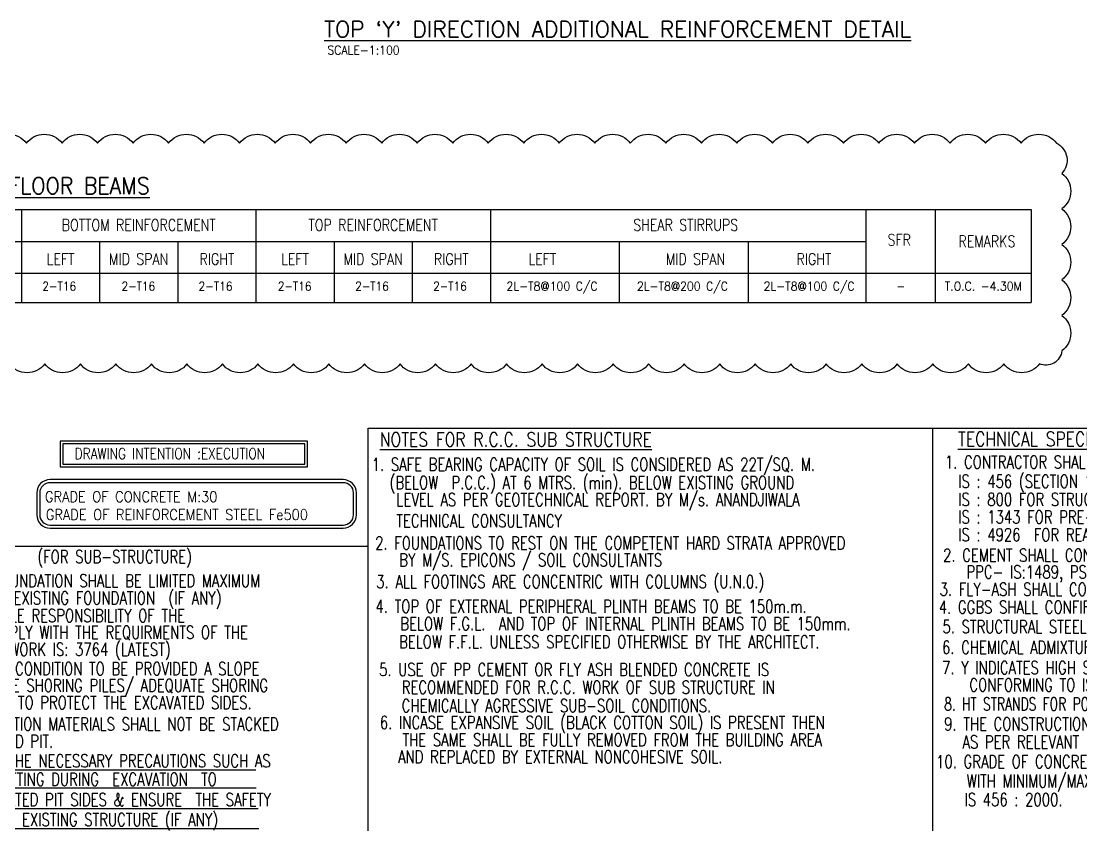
# Model space of a CAD drawing. Extents: x 493682 to 1244665, y -124941 to -2846.
# Drawn here: x 581982 to 611813, y -82122 to -59326 of the extents above; entities that cross this region are included whole.
import ezdxf
from ezdxf.enums import TextEntityAlignment as Align

# ---------------------------------------------------------------- set-up
doc = ezdxf.new("R2010")
doc.units = 0
doc.header["$MEASUREMENT"] = 0
for name, color, linetype in [('04 NORMAL TEXT', 2, 'Continuous'), ('07 BEAM TEXT SCH.', 2, 'Continuous'), ('13 SUB TITLE', 3, 'Continuous'), ('15 TITLE (MAIN TEXT)', 6, 'Continuous'), ('22 FRAME', 6, 'Continuous'), ('22 TABLE FRAME', 5, 'Continuous'), ('32 FRAME', 6, 'Continuous'), ('sheet', 1, 'Continuous'), ('SUB TITLE', 3, 'Continuous'), ('TABLE FRAME', 5, 'Continuous'), ('TEXT', 4, 'Continuous'), ('TITLE', 6, 'Continuous')]:
    doc.layers.add(name, color=color, linetype=linetype)
doc.styles.add('ROMANS', font='simplex.shx')

# ---------------------------------------------------------------- blocks, each defined once
blk = doc.blocks.new('N16')
at = {"layer": 'TABLE FRAME'}
for p, q in [((1153.79, 751.69), (1240.2, 751.69)), ((1153.88, 748.21), (1240.29, 748.21)), ((1154.26, 744.21), (1240.67, 744.21)), ((1154.4, 740.31), (1240.81, 740.31))]:
    blk.add_line(p, q, dxfattribs=at)
at = {"layer": 'SUB TITLE', "style": 'ROMANS', "width": 0.8}
blk.add_text('%%UEXCAVATION SAFETY NOTES', height=2.75, dxfattribs=at).set_placement((1150.27, 791.48))
at = {"layer": 'TEXT', "style": 'ROMANS', "width": 0.75}
for s, p in [(' (FOR SUB-STRUCTURE)', (1196.67, 791.67)), ('1. DEPTH OF EXCAVATION FOR FOUNDATION SHALL BE LIMITED MAXIMUM', (1149.91, 787)), (' UPTO THE DEPTH OF NEAREST EXISTING FOUNDATION  (IF ANY)', (1152.5, 783.68)), ('2. EXCAVATION SAFETY IS THE SOLE RESPONSIBILITY OF THE ', (1150.19, 780.27)), ('CONTRACTOR WHO SHALL COMPLY WITH THE REQUIRMENTS OF THE ', (1154.22, 777.01)), ('SAFETY CODE OF EXCAVATION WORK IS: 3764 (LATEST)', (1154.14, 773.72)), ('3. EXCAVATED SIDES UNDER DRY. CONDITION TO BE PROVIDED A SLOPE ', (1150.01, 769.98, -1002.91)), (' WITH MINIMUM 1V:1.5H OR ELSE SHORING PILES/ ADEQUATE SHORING ', (1152.75, 766.75, -1002.91)), ('STRUTTING MUST BE PROVIDED TO PROTECT THE EXCAVATED SIDES.', (1154.08, 763.44, -1002.91)), ('4. EXCAVATED SOIL OR CONSTRUCTION MATERIALS SHALL NOT BE STACKED ', (1149.97, 759.28, -1002.91)), ('NEAR THE EDGES OF EXCAVATED PIT.', (1154.25, 755.96, -1002.91)), ('5. CONTRACTOR SHALL TAKE ALL THE NECESSARY PRECAUTIONS SUCH AS', (1149.71, 752.17)), (' PROVIDING SHORING AND STRUTTING DURING  EXCAVATION  TO ', (1152.33, 748.61)), ('PREVENT COLLAPSE OF EXCAVATED PIT SIDES & ENSURE  THE SAFETY', (1154.03, 744.67)), (' AND PROTECTION OF ADJOINING EXISTING STRUCTURE (IF ANY)', (1152.63, 740.8))]:
    blk.add_text(s, height=2.5, dxfattribs=at).set_placement(p)
blk = doc.blocks.new('A$C53E097422', base_point=(1066.54, 795.59))
at = {"layer": '32 FRAME', "color": 3, "style": 'ROMANS', "width": 0.8}
blk.add_text('%%uTECHNICAL SPECIFICATIONS', height=2.75, dxfattribs=at).set_placement((1070.6, 869.4, 0.5))
at = {"layer": '32 FRAME', "color": 4, "style": 'ROMANS'}
for s, width, p in [('1. CONTRACTOR SHALL COMPLY WITH ALL THE REQUIREMENTS OF ', 0.75, (1068.07, 865.06, 0.5)), ('  IS : 456 (SECTION 1 AND 2) FOR R.C.C. AND P.C.C. WORKS ', 0.75, (1068.07, 861.35, 0.5)), ('  IS : 800 FOR STRUCTURAL STEEL WORK', 0.75, (1068.07, 857.84, 0.5)), ('  IS : 1343 FOR PRE-STRESSED CONCRETE WORK', 0.75, (1068.07, 854.44, 0.5)), ('  IS : 4926  FOR READY MIXED CONCRETE.', 0.75, (1068.07, 851, 0.5)), ('2. CEMENT SHALL CONFIRM TO OPC - IS : 8112 /IS 12269,', 0.75, (1067.71, 847.06, 0.5)), ('PPC- IS:1489, PSC- IS:455, SRC- IS : 12330', 0.75, (1072.22, 843.82, 0.5)), (' 3. FLY-ASH SHALL CONFIRM TO IS : 3812.', 0.75, (1065.76, 840.46, 0.5)), (' 4. GGBS SHALL CONFIRM TO IS 12089.', 0.75, (1065.6, 837.01, 0.5)), ('5. STRUCTURAL STEEL SHALL CONFIRM TO IS 2062 (GRADE-A)', 0.75, (1067.6, 833.21, 0.5)), ('6. CHEMICAL ADMIXTURES SHALL CONFIRM TO IS : 9103', 0.75, (1067.51, 829.21, 0.5)), ('7. Y INDICATES HIGH STRENGTH DEFORMED STEEL REINFORCEMENT BARS', 0.75, (1067.52, 825.3, 0.5)), ('CONFORMING TO IS : 1786 ', 0.75, (1072.8, 821.96, 0.5)), ('8. HT STRANDS FOR POST TENSIONING WORK SHALL COMPLY WITH IS : 14268.', 0.7, (1067.92, 818.28, 0.5)), ('9. THE CONSTRUCTION MATERIAL SHALL BE STRICTLY TESTED', 0.75, (1067.92, 814.41, 0.5)), (' AS PER RELEVANT B.I.S. CODES BEFORE USE.', 0.75, (1070.18, 810.94, 0.5)), ('10. GRADE OF CONCRETE FOR R.C.C. SHALL BE AS SPECIFIED BY US ', 0.75, (1066.36, 807.11, 0.5)), ('WITH MINIMUM/MAXIMUN CEMENT CONTENTS AND W/C RATIO AS PER   ', 0.75, (1072.29, 803.37, 0.5)), ('  IS 456 : 2000.', 0.75, (1069.28, 799.78, 0.5))]:
    blk.add_text(s, height=2.5, dxfattribs=dict(at, width=width)).set_placement(p)
blk = doc.blocks.new('N15')
at = {"layer": '22 FRAME', "color": 3, "style": 'ROMANS', "width": 0.8}
blk.add_text('%%uNOTES FOR R.C.C. SUB STRUCTURE', height=2.75, dxfattribs=at).set_placement((1179.24, 869.07))
at = {"layer": '22 FRAME', "color": 4, "style": 'ROMANS', "width": 0.75}
for s, p in [('1. SAFE BEARING CAPACITY OF SOIL IS CONSIDERED AS 22T/SQ. M. ', (1177.68, 864.37)), ('   (BELOW  P.C.C.) AT 6 MTRS. (min). BELOW EXISTING GROUND ', (1176.94, 860.86)), ('LEVEL AS PER GEOTECHNICAL REPORT. BY M/s. ANANDJIWALA', (1182.44, 857.57)), ('TECHNICAL CONSULTANCY', (1182.44, 853.46)), ('2. FOUNDATIONS TO REST ON THE COMPETENT HARD STRATA APPROVED ', (1178.35, 849.15)), ('BY M/S. EPICONS / SOIL CONSULTANTS', (1183, 845.9)), ('3. ALL FOOTINGS ARE CONCENTRIC WITH COLUMNS (U.N.0.)', (1178.55, 841.68)), ('4. TOP OF EXTERNAL PERIPHERAL PLINTH BEAMS TO BE 150m.m.', (1178.41, 836.91)), ('BELOW F.G.L.  AND TOP OF INTERNAL PLINTH BEAMS TO BE 150mm.', (1183.21, 833.56)), ('BELOW F.F.L. UNLESS SPECIFIED OTHERWISE BY THE ARCHITECT.', (1182.97, 830.04)), ('5. USE OF PP CEMENT OR FLY ASH BLENDED CONCRETE IS ', (1179.1, 824.69)), ('RECOMMENDED FOR R.C.C. WORK OF SUB STRUCTURE IN ', (1183.49, 821.26)), ('CHEMICALLY AGRESSIVE SUB-SOIL CONDITIONS.', (1183.49, 817.7)), ('6. INCASE EXPANSIVE SOIL (BLACK COTTON SOIL) IS PRESENT THEN', (1179.26, 814.44)), ('THE SAME SHALL BE FULLY REMOVED FROM THE BUILDING AREA  ', (1183.63, 811.09)), (' AND REPLACED BY EXTERNAL NONCOHESIVE SOIL.', (1181.48, 807.8))]:
    blk.add_text(s, height=2.5, dxfattribs=at).set_placement(p)
blk = doc.blocks.new('zw$D82E')
at = {"layer": '22 TABLE FRAME', "color": 5, "linetype": 'Continuous'}
for p, q in [((7976, 0), (7976, -2625)), ((14576, 0), (14576, -2625)), ((21176, 0), (21176, -2625)), ((0, 0), (36398, 0)), ((31747, 0), (31747, -2625)), ((33698, 0), (33698, -2625)), ((36398, 0), (36398, -2625)), ((4976, -900), (31747, -900)), ((10176, -900), (10176, -2625)), ((12376, -900), (12376, -2625)), ((16776, -900), (16776, -2625)), ((18976, -900), (18976, -2625)), ((24806, -900), (24806, -2625)), ((28437, -900), (28437, -2625)), ((0, -1800), (36398, -1800)), ((0, -1800), (36398, -1800)), ((0, -2625), (36398, -2625))]:
    blk.add_line(p, q, dxfattribs=at)
at = {"layer": '07 BEAM TEXT SCH.', "color": 2, "linetype": 'Continuous', "style": 'ROMANS'}
for s, width, p in [('2-T16', 0.87, (9038, -2163)), ('2-T16', 0.87, (11265, -2163)), ('2-T16', 0.87, (13438, -2163)), ('2-T16', 0.87, (15665, -2163)), ('2-T16', 0.87, (17843, -2163)), ('2-T16', 0.87, (20038, -2163)), ('2L-T8@100 C/C', 0.9, (22912, -2163)), ('2L-T8@200 C/C', 0.9, (26584, -2163)), ('2L-T8@100 C/C', 0.9, (30150, -2163)), ('T.O.C. -4.30M', 0.9, (35053, -2163)), ('-', 0.9, (32730, -2163))]:
    blk.add_text(s, height=250, dxfattribs=dict(at, width=width)).set_placement(p, align=Align.MIDDLE_CENTER)
at = {"layer": '13 SUB TITLE', "color": 3, "linetype": 'Continuous', "style": 'ROMANS', "width": 0.8}
for s, p in [('BOTTOM REINFORCEMENT', (11276, -600)), ('TOP REINFORCEMENT', (17876, -600)), ('SHEAR STIRRUPS', (26676, -600))]:
    blk.add_text(s, height=325, dxfattribs=at).set_placement(p, align=Align.CENTER)
for s, p in [('SFR', (32687, -858)), ('REMARKS', (35156, -900)), ('LEFT', (9076, -1400)), ('MID SPAN', (11276, -1400)), ('RIGHT', (13476, -1400)), ('LEFT', (15676, -1400)), ('MID SPAN', (17876, -1400)), ('RIGHT', (20076, -1400)), ('LEFT', (22639, -1400)), ('MID SPAN', (26950, -1400)), ('RIGHT', (30285, -1400))]:
    blk.add_text(s, height=325, dxfattribs=at).set_placement(p, align=Align.MIDDLE)
at = {"layer": '15 TITLE (MAIN TEXT)', "color": 6, "style": 'ROMANS', "width": 0.9}
blk.add_text('%%USCHEDULE OF BASEMENT FLOOR BEAMS', height=472.22, dxfattribs=at).set_placement((184, 430))

msp = doc.modelspace()

# ---------------------------------------------------------------- linework, layer by layer
msp.add_lwpolyline([(581130.9, -62760.3, -0.5), (582130.9, -62760.3, -0.5), (583130.9, -62760.3, -0.5), (584130.9, -62760.3, -0.5), (585130.9, -62760.3, -0.5), (586130.9, -62760.3, -0.5), (587130.9, -62760.3, -0.5), (588130.9, -62760.3, -0.5), (589130.9, -62760.3, -0.5), (590130.9, -62760.3, -0.5), (591130.9, -62760.3, -0.5), (592130.9, -62760.3, -0.5), (593130.9, -62760.3, -0.5), (594130.9, -62760.3, -0.5), (595130.9, -62760.3, -0.5), (596130.9, -62760.3, -0.5), (597130.9, -62760.3, -0.5), (598130.9, -62760.3, -0.5), (599130.9, -62760.3, -0.5), (600130.9, -62760.3, -0.5), (601130.9, -62760.3, -0.5), (602130.9, -62760.3, -0.5), (603130.9, -62760.3, -0.5), (604130.9, -62760.3, -0.5), (605130.9, -62760.3, -0.5), (606130.9, -62760.3, -0.5), (607130.9, -62760.3, -0.5), (608130.9, -62760.3, -0.5), (609130.9, -62760.3, -0.5), (610130.9, -62760.3, -0.5), (611130.9, -62760.3, -0.5), (611281, -63610.2, -0.5), (611281, -64610.2, -0.5), (611281, -65610.2, -0.5), (611281, -66610.2, -0.5), (611281, -67610.2, -0.5), (611281, -68610.2, -0.5), (610647.1, -68976.2, -0.5), (609647.1, -68976.2, -0.5), (608647.1, -68976.2, -0.5), (607647.1, -68976.2, -0.5), (606647.1, -68976.2, -0.5), (605647.1, -68976.2, -0.5), (604647.1, -68976.2, -0.5), (603647.1, -68976.2, -0.5), (602647.1, -68976.2, -0.5), (601647.1, -68976.2, -0.5), (600647.1, -68976.2, -0.5), (599647.1, -68976.2, -0.5), (598647.1, -68976.2, -0.5), (597647.1, -68976.2, -0.5), (596647.1, -68976.2, -0.5), (595647.1, -68976.2, -0.5), (594647.1, -68976.2, -0.5), (593647.1, -68976.2, -0.5), (592647.1, -68976.2, -0.5), (591647.1, -68976.2, -0.5), (590647.1, -68976.2, -0.5), (589647.1, -68976.2, -0.5), (588647.1, -68976.2, -0.5), (587647.1, -68976.2, -0.5), (586647.1, -68976.2, -0.5), (585647.1, -68976.2, -0.5), (584647.1, -68976.2, -0.5), (583647.1, -68976.2, -0.5), (582647.1, -68976.2, -0.5), (581647.1, -68976.2, -0.5)], format="xyb")
at = {"layer": '32 FRAME', "color": 5}
msp.add_lwpolyline([(591048.4, -73597.7, 0.4142136), (591422.1, -73224), (591422.1, -72608.3, 0.4142136), (591048.9, -72235.1), (582792.8, -72235.1, 0.4142136), (582419.6, -72608.3), (582419.6, -73224.5, 0.4142136), (582792.8, -73597.7), (591048.4, -73597.7)], format="xyb", dxfattribs=at)
at = {"layer": '32 FRAME', "color": 8}
for points in [[(591337.1, -72608.8, 0.4142113), (591048.4, -72320.2), (582793.2, -72320.2, 0.4142203), (582504.6, -72608.8), (582504.6, -73224.1, 0.4142091), (582793.2, -73512.7), (582793.2, -73512.7), (591048.4, -73512.7)], [(591048.4, -73512.7, 0.4142136), (591337.1, -73224), (591337.1, -72608.8)]]:
    msp.add_lwpolyline(points, format="xyb", dxfattribs=at)
at = {"layer": 'sheet'}
for p, q in [((591752.1, -82122.1), (591752.1, -70781.1)), ((591752.1, -70781.1), (623626.5, -70781.1)), ((607645, -82122.1), (607645, -70781.1)), ((531715.3, -74106.4), (591752.1, -74106.4))]:
    msp.add_line(p, q, dxfattribs=at)
at = {"layer": 'TABLE FRAME'}
msp.add_lwpolyline([(583075.6, -71870.9), (590042.1, -71870.9), (590042.1, -71151.1), (583075.6, -71151.1), (583075.6, -71870.9)], close=True, dxfattribs=at)
at = {"layer": 'TABLE FRAME', "color": 8}
msp.add_lwpolyline([(583151.9, -71794.6), (589965.8, -71794.6), (589965.8, -71227.4), (583151.9, -71227.4), (583151.9, -71794.6)], close=True, dxfattribs=at)

# ---------------------------------------------------------------- block references
at = {"color": 63}
msp.add_blockref('zw$D82E', (574014.7, -64624.9), dxfattribs=at)
at = {"layer": 'sheet', "xscale": 145.53, "yscale": 145.53, "zscale": 145.53}
for name, p in [('N15', (420462.3, -197779.9)), ('A$C53E097422', (607765.1, -82033.8)), ('N16', (408098, -189796.9))]:
    msp.add_blockref(name, p, dxfattribs=at)

# ---------------------------------------------------------------- texts
at = {"color": 6, "style": 'ROMANS'}
msp.add_text("%%UTOP `Y' DIRECTION ADDITIONAL REINFORCEMENT DETAIL", height=450, dxfattribs=at).set_placement((590510, -59776, -34128665297.6))
at = {"layer": '04 NORMAL TEXT', "color": 4, "style": 'ROMANS', "width": 0.9}
msp.add_text('SCALE-1:100', height=250, dxfattribs=at).set_placement((590602.6, -60265.5, -34128665297.6))
at = {"layer": '32 FRAME', "color": 3, "style": 'ROMANS', "width": 0.9}
for s, p in [('GRADE OF CONCRETE M:30', (582651.6, -72865.4)), ('GRADE OF REINFORCEMENT STEEL Fe500', (582675.1, -73367.2))]:
    msp.add_text(s, height=297.565, dxfattribs=at).set_placement(p)
at = {"layer": 'TITLE', "style": 'ROMANS', "width": 0.8}
msp.add_text('DRAWING INTENTION :EXECUTION', height=312.131, dxfattribs=at).set_placement((583488.6, -71658.6))

doc.saveas('drawing.dxf')
